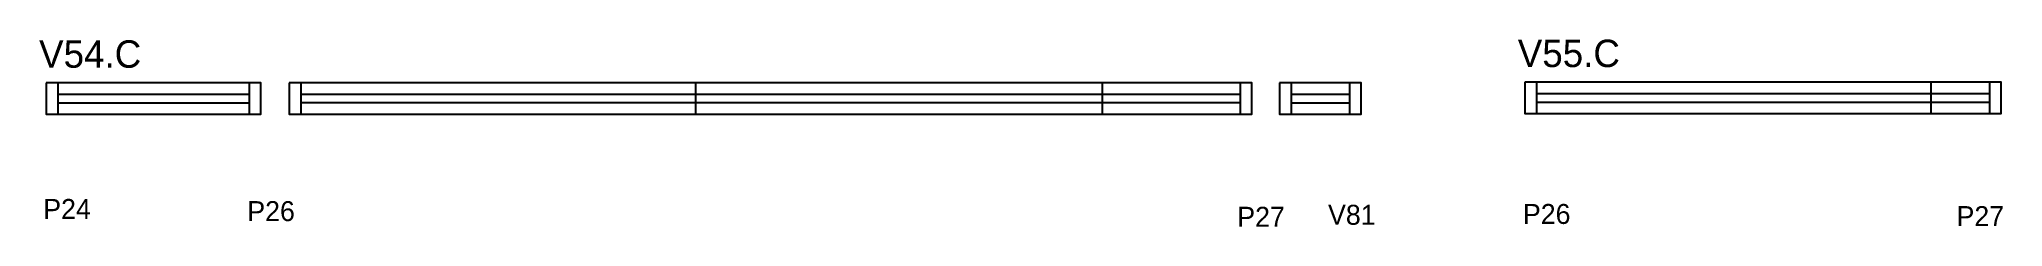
# Model space of a CAD drawing. Header units: metres. Extents: x 4083 to 5261, y 709 to 822.
import ezdxf

# ---------------------------------------------------------------- set-up
doc = ezdxf.new("R2010")
doc.units = ezdxf.units.M
for name, color, linetype in [('5', 7, 'Continuous'), ('NOMENCLATURA', 7, 'Continuous'), ('Painéis', 7, 'Continuous'), ('SARR_2.2x7', 7, 'Continuous')]:
    doc.layers.add(name, color=color, linetype=linetype)

msp = doc.modelspace()

# ---------------------------------------------------------------- linework, layer by layer
at = {"layer": 'Painéis', "color": 7, "lineweight": 25}
for p, q in [((4476.6, 795.5), (4476.6, 776.5)), ((4720.6, 795.5), (4720.6, 776.5)), ((5218.4, 776.9), (5218.4, 795.9))]:
    msp.add_line(p, q, dxfattribs=at)
for points in [[(4086.7, 795.5), (4086.7, 776.5), (4215.7, 776.5), (4215.7, 795.5), (4086.7, 795.5)], [(4232.6, 795.5), (4232.6, 776.5), (4810.6, 776.5), (4810.6, 795.5), (4232.6, 795.5)], [(4827.1, 795.5), (4827.1, 776.5), (4876.1, 776.5), (4876.1, 795.5), (4827.1, 795.5)], [(4974.4, 795.9), (4974.4, 776.9), (5260.4, 776.9), (5260.4, 795.9), (4974.4, 795.9)]]:
    msp.add_lwpolyline(points, dxfattribs=at)
at = {"layer": 'SARR_2.2x7', "color": 7, "lineweight": 25}
for p, q in [((4093.7, 795.5), (4093.7, 776.5)), ((4208.7, 795.5), (4208.7, 776.5)), ((4239.6, 795.5), (4239.6, 776.5)), ((4803.6, 795.5), (4803.6, 776.5)), ((4834.1, 795.5), (4834.1, 776.5)), ((4869.1, 795.5), (4869.1, 776.5)), ((4981.4, 795.9), (4981.4, 776.9)), ((5253.4, 795.9), (5253.4, 776.9)), ((4208.7, 788.5), (4093.7, 788.5)), ((4093.7, 783.5), (4208.7, 783.5)), ((4476.6, 788.5), (4239.6, 788.5)), ((4476.6, 783.5), (4239.6, 783.5)), ((4720.6, 788.5), (4476.6, 788.5)), ((4720.6, 783.5), (4476.6, 783.5)), ((4803.6, 788.5), (4720.6, 788.5)), ((4803.6, 783.5), (4720.6, 783.5)), ((4869.1, 788.5), (4834.1, 788.5)), ((4834.1, 783.5), (4869.1, 783.5)), ((5253.4, 788.9), (4981.4, 788.9)), ((4981.4, 783.9), (5253.4, 783.9))]:
    msp.add_line(p, q, dxfattribs=at)

# ---------------------------------------------------------------- texts
at = {"layer": '5', "color": 7, "lineweight": 25}
for s, p in [('P24', (4085, 713.6)), ('P26', (4207.5, 712.3)), ('P27', (4801.8, 708.9)), ('V81', (4856.3, 710.1)), ('P26', (4973.3, 710.6)), ('P27', (5233.6, 709.3))]:
    msp.add_text(s, height=12, dxfattribs=at).set_placement(p)
at = {"layer": 'NOMENCLATURA', "color": 7, "lineweight": 25}
for s, p in [('V54.C', (4082.5, 804.5)), ('V55.C', (4970.2, 804.9))]:
    msp.add_text(s, height=16.5, dxfattribs=at).set_placement(p)

doc.saveas('drawing.dxf')
